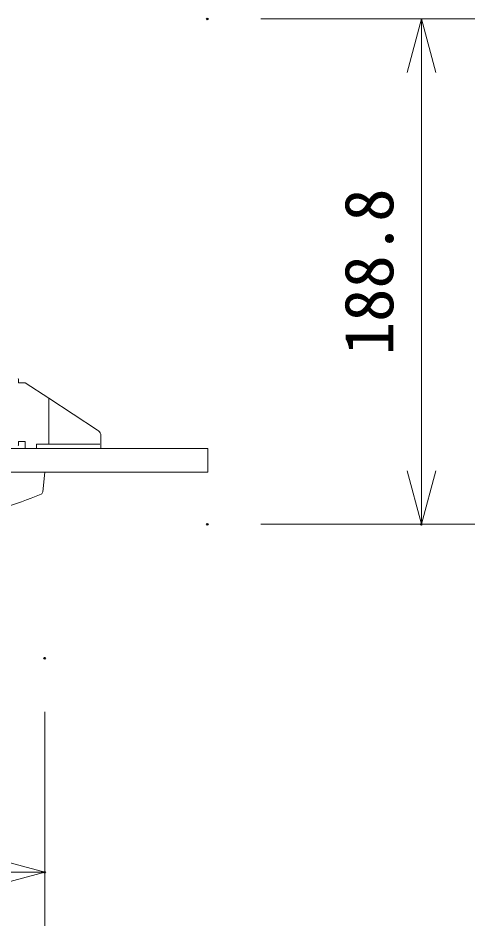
# Model space of a CAD drawing. Units: millimetres, scale not verified. Extents: x -63 to 62, y -116 to 117.
# Drawn here: x 13.86 to 30.93, y 19.72 to 53.63 of the extents above; entities that cross this region are included whole.
import ezdxf
from ezdxf.enums import TextEntityAlignment as Align

# ---------------------------------------------------------------- set-up
doc = ezdxf.new("R2010")
doc.units = ezdxf.units.MM
doc.header["$LTSCALE"] = 0.125
doc.header["$PDMODE"] = 32
doc.header["$PDSIZE"] = 0.0625
for name, color, linetype, lineweight in [('0-0_0', 7, 'Continuous', 18), ('0-4_GAIKEI', 1, 'Continuous', 18), ('0-5_SUNPO', 7, 'Continuous', 18)]:
    doc.layers.add(name, color=color, linetype=linetype, lineweight=lineweight)
doc.layers.add('0-1_DEFPOINTS', color=7, linetype='Continuous')
doc.styles.add('ＭＳ ゴシック', font='')
doc.styles.get('ＭＳ ゴシック').set_extended_font_data('MS Gothic')

# ---------------------------------------------------------------- blocks, each defined once
blk = doc.blocks.new('_OPEN30')
at = {"layer": '0-0_0'}
blk.add_line((0, 0), (-1, 0), dxfattribs=at)
blk.add_lwpolyline([(-1, 0.26795), (0, 0), (-1, -0.26795)], dxfattribs=at)
blk = doc.blocks.new('D4')
at = {"layer": '0-1_DEFPOINTS'}
for p in [(24.4488, 52.5073), (24.4488, 33.6273), (32.4488, 33.6273)]:
    blk.add_point(p, dxfattribs=at)
at = {"layer": '0-5_SUNPO'}
for p, q in [((26.4488, 52.5073), (34.4488, 52.5073)), ((32.4488, 50.5073), (32.4488, 35.6273)), ((26.4488, 33.6273), (34.4488, 33.6273))]:
    blk.add_line(p, q, dxfattribs=at)
at = {"layer": '0-5_SUNPO', "xscale": 2, "yscale": 2}
for p, rotation in [((32.4488, 52.5073), 90), ((32.4488, 33.6273), 270)]:
    blk.add_blockref('_OPEN30', p, dxfattribs=dict(at, rotation=rotation))
at = {"layer": '0-5_SUNPO', "style": 'ＭＳ ゴシック'}
blk.add_text('188.8', height=1.833, rotation=90, dxfattribs=at).set_placement((31.9488, 39.9423), align=Align.BOTTOM_LEFT)
blk = doc.blocks.new('D3')
at = {"layer": '0-1_DEFPOINTS'}
for p in [(-6.1303, 28.6245), (18.3697, 28.6245), (18.3697, 20.6245)]:
    blk.add_point(p, dxfattribs=at)
at = {"layer": '0-5_SUNPO'}
for p, q in [((-6.1303, 26.6245), (-6.1303, 18.6245)), ((18.3697, 26.6245), (18.3697, 18.6245)), ((-4.1303, 20.6245), (16.3697, 20.6245))]:
    blk.add_line(p, q, dxfattribs=at)
at = {"layer": '0-5_SUNPO', "xscale": 2, "yscale": 2, "rotation": 180}
blk.add_blockref('_OPEN30', (-6.1303, 20.6245), dxfattribs=at)
at = {"layer": '0-5_SUNPO', "xscale": 2, "yscale": 2}
blk.add_blockref('_OPEN30', (18.3697, 20.6245), dxfattribs=at)
at = {"layer": '0-5_SUNPO', "style": 'ＭＳ ゴシック'}
blk.add_text('φ245', height=1.833, dxfattribs=at).set_placement((2.9947, 21.1245), align=Align.BOTTOM_LEFT)

msp = doc.modelspace()

# ---------------------------------------------------------------- linework, layer by layer
at = {"layer": '0-4_GAIKEI'}
for p, q in [((14.9966, 37.7137), (14.9966, 39.4364)), ((14.5449, 37.7137), (14.6932, 37.7137)), ((14.5449, 37.5537), (14.5449, 37.7137)), ((16.2387, 37.7137), (14.6932, 37.7137)), ((16.2387, 37.7137), (16.4836, 37.7137)), ((16.9081, 37.7137), (16.4836, 37.7137)), ((14.5449, 37.5537), (14.6932, 37.5537)), ((14.6932, 37.5537), (16.2387, 37.5537)), ((16.2387, 37.5537), (16.4836, 37.5537)), ((16.4836, 37.5537), (16.9288, 37.5537)), ((14.8476, 36.6737), (20.9425, 36.6737))]:
    msp.add_line(p, q, dxfattribs=at)
at = {"layer": '0-4_GAIKEI', "color": 7}
for p, q in [((16.8173, 38.2405), (14.9966, 39.4364)), ((16.8587, 38.2133), (16.8173, 38.2405)), ((16.9495, 37.6337), (16.9495, 38.0413)), ((14.8476, 36.6737), (-9.6524, 36.6737)), ((14.7736, 35.9332), (14.8476, 36.6737))]:
    msp.add_line(p, q, dxfattribs=at)
msp.add_lwpolyline([(14.9966, 39.4364), (14.1176, 40.0137), (13.8676, 40.0137), (13.8676, 40.0937)], dxfattribs=at)
at = {"layer": '0-4_GAIKEI'}
for points in [[(13.8676, 37.7337), (13.8676, 37.8137), (14.1176, 37.8137), (14.1176, 37.5537), (14.5449, 37.5537)], [(20.9425, 36.6737), (20.9425, 37.5537), (-15.2082, 37.5537)]]:
    msp.add_lwpolyline(points, dxfattribs=at)
at = {"layer": '0-4_GAIKEI', "color": 7}
for centre, radius, start, end in [((8.2148, 51.6142), 17.05, 281.81359, 292.40048), ((14.6741, 35.9432), 0.1, 292.40048, 354.28941)]:
    msp.add_arc(centre, radius, start, end, dxfattribs=at)
for centre, major_axis, ratio, start_param, end_param in [((13.8551, 40.0937), (0, -0.08), 0.156521, 1.5707963, 3.1415927), ((16.7563, 38.0413), (0, 0.2029), 0.952264, 4.712389, 5.7242549), ((16.9288, 37.6337), (0, -0.08), 0.258819, 0, 1.5707963)]:
    msp.add_ellipse(centre, major_axis=major_axis, ratio=ratio, start_param=start_param, end_param=end_param, dxfattribs=at)
at = {"layer": '0-4_GAIKEI'}
msp.add_ellipse((13.8551, 37.7337), major_axis=(0, 0.08), ratio=0.156521, start_param=3.1415927, end_param=4.712389, dxfattribs=at)

# ---------------------------------------------------------------- block references
at = {"layer": '0-5_SUNPO'}
for name in ['D4', 'D3']:
    msp.add_blockref(name, (-3.5221, 1.0964), dxfattribs=at)

doc.saveas('drawing.dxf')
